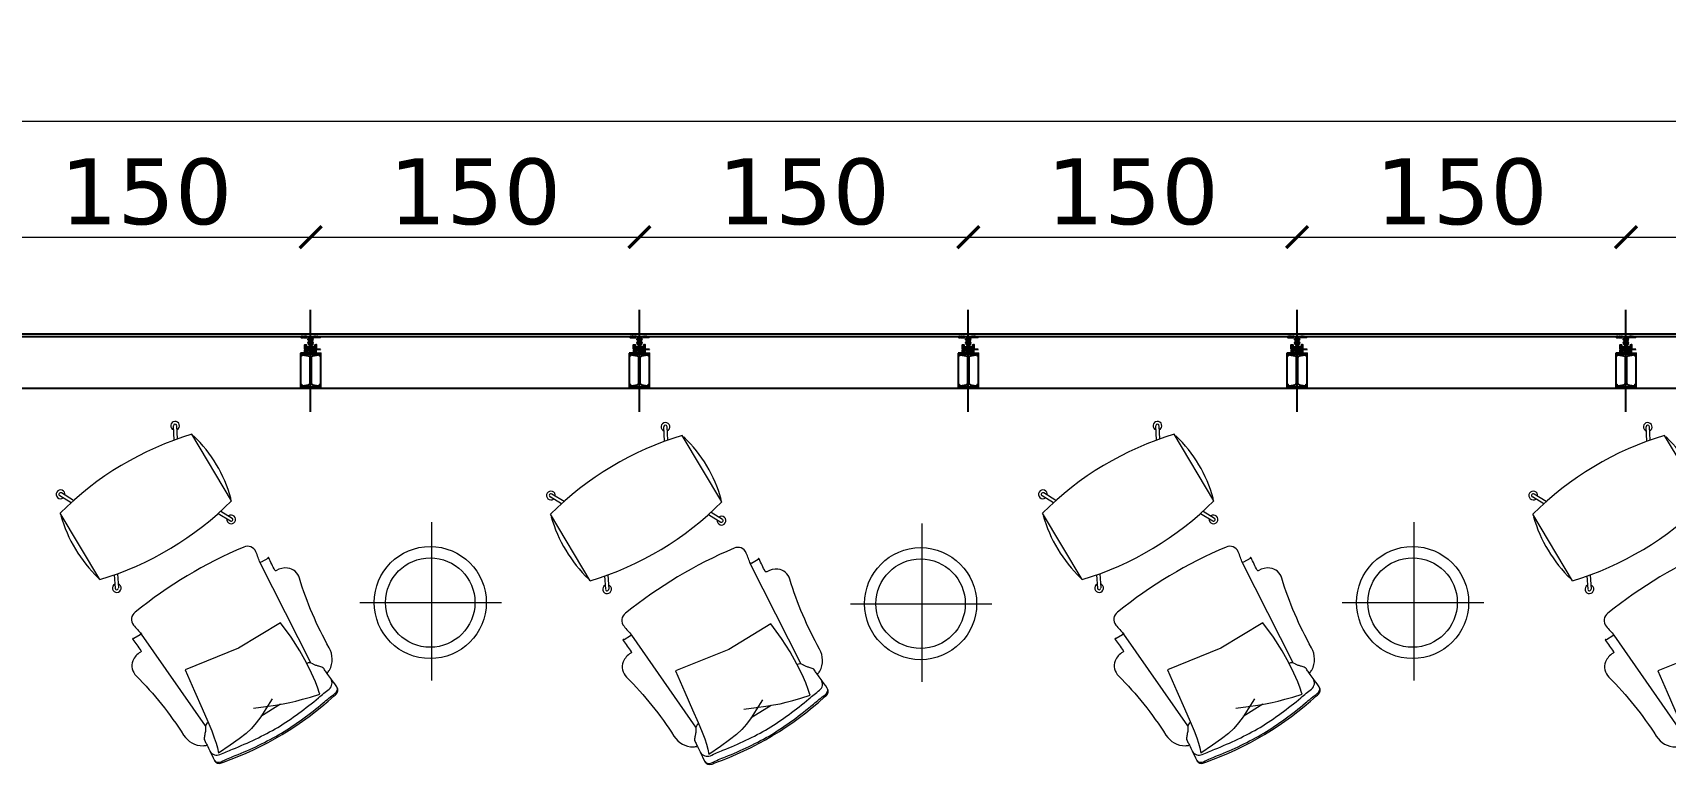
# Model space of a CAD drawing. Header units: metres. Extents: x -6536.4 to -6472.4, y -4878.1 to -4801.3.
# Drawn here: x -6501.91 to -6494.47, y -4822.58 to -4819.24 of the extents above; entities that cross this region are included whole.
import ezdxf

# ---------------------------------------------------------------- set-up
doc = ezdxf.new("R2010")
doc.units = ezdxf.units.M
doc.linetypes.add('CACHE2', pattern=[4.7625, 3.175, -1.5875])
doc.layers.get('DefPoints').update_dxf_attribs({"lineweight": 5, "true_color": 0x7a7a7a})
for name, color, linetype, lineweight in [('A-MURS RIDEAUUX', 150, 'Continuous', 25), ('COTATION', 7, 'Continuous', 13), ('COTE', 1, 'Continuous', 18), ('MEUBLE', 103, 'Continuous', 9)]:
    doc.layers.add(name, color=color, linetype=linetype, lineweight=lineweight)
doc.styles.add('AUDIT_D_110913140258-15', font='verdana.ttf')
doc.dimstyles.new('ABDOU  1-100', dxfattribs={"dimtxt": 0.3, "dimasz": 0.1, "dimexe": 1.8, "dimexo": 0, "dimgap": 0.05, "dimtad": 1, "dimdec": 0, "dimlfac": 100, "dimrnd": 0.01, "dimzin": 9, "dimdsep": 46, "dimtxsty": 'AUDIT_D_110913140258-15', "dimblk": 'ARCHTICK', "dimcen": 1.5, "dimse1": 1, "dimse2": 1, "dimclrd": 256, "dimclre": 256, "dimclrt": 256, "dimadec": 0, "dimazin": 0, "dimtfac": 10, "dimtdec": 0, "dimtix": 1, "dimtmove": 2, "dimatfit": 3, "dimldrblk": 'ARCHTICK', "dimfxl": 0.2, "dimtolj": 1, "dimlwd": -1, "dimarcsym": 0})
pattern_1 = [(45, (-9.6793684, 18.2487164), (-0.00088388348, 0.00088388348), []), (135, (-9.6793684, 18.2487164), (-0.00265165043, 0.00088388348), [0.003125, -0.001875])]

# ---------------------------------------------------------------- blocks, each defined once
blk = doc.blocks.new('A$C6B611F1D')
at = {"layer": 'COTE', "color": 0, "linetype": 'ByBlock', "lineweight": -2}
for p, q in [((-2.2, 0.6), (-2.2, -1.2)), ((1.5, 0.8), (-2, 0.8)), ((1.6, -1.2), (1.6, 0.6)), ((-2, -1.4), (1.5, -1.4))]:
    blk.add_line(p, q, dxfattribs=at)
for centre, start, end in [((-2, 0.6), 90, 180), ((1.5, 0.6), 0, 90), ((-2, -1.2), 180, 270), ((1.5, -1.2), 270, 0)]:
    blk.add_arc(centre, 0.15, start, end, dxfattribs=at)
blk = doc.blocks.new('*U130')
at = {"color": 0, "linetype": 'ByBlock'}
blk.add_lwpolyline([(0.0445, 0), (-0.0445, 0), (-0.0445, -0.0025, 0.366443), (-0.0424, -0.0049), (-0.009, -0.0105, -0.366443), (-0.0024, -0.0183), (-0.0024, -0.1341, -0.366443), (-0.009, -0.1419), (-0.0424, -0.1475, 0.366443), (-0.0445, -0.1499), (-0.0445, -0.1524), (0.0445, -0.1524), (0.0445, -0.1499, 0.366443), (0.0424, -0.1475), (0.009, -0.1419, -0.366443), (0.0024, -0.1341), (0.0024, -0.0183, -0.366443), (0.009, -0.0105), (0.0424, -0.0049, 0.366443), (0.0445, -0.0025)], format="xyb", close=True, dxfattribs=at)
blk = doc.blocks.new('profil111')
at = {"linetype": 'ByBlock', "lineweight": -2}
h = blk.add_hatch(dxfattribs=at)
h.set_pattern_fill('ANSI38', color=0, scale=0.01, style=0)
h.set_pattern_definition(pattern_1)
h.paths.add_polyline_path([(-0.0303, -0.2358), (-0.0324, -0.2296), (-0.0203, -0.2296), (-0.0175, -0.2358)])
h.paths.add_polyline_path([(-0.0154, -0.2358), (-0.0175, -0.2358), (-0.0203, -0.2296), (-0.0154, -0.2296)])
h.paths.add_polyline_path([(-0.0303, -0.2358), (-0.0326, -0.2358), (-0.0326, -0.2296), (-0.0324, -0.2296)])
h = blk.add_hatch(dxfattribs=at)
h.set_pattern_fill('ANSI38', color=0, scale=0.01, style=0)
h.set_pattern_definition(pattern_1)
h.paths.add_polyline_path([(0.0303, -0.2358), (0.0324, -0.2296), (0.0203, -0.2296), (0.0175, -0.2358)])
h.paths.add_polyline_path([(0.0154, -0.2358), (0.0175, -0.2358), (0.0203, -0.2296), (0.0154, -0.2296)])
h.paths.add_polyline_path([(0.0303, -0.2358), (0.0326, -0.2358), (0.0326, -0.2296), (0.0324, -0.2296)])
at = {"color": 0, "linetype": 'CACHE2', "lineweight": -2}
blk.add_line((0, 0.1089), (0, -0.3559), dxfattribs=at)
at = {"color": 0, "linetype": 'ByBlock', "lineweight": -2}
for p, q in [((-0.0457, 0), (0.0457, 0)), ((-0.0467, -0.1577), (-0.0467, -0.001)), ((-0.0447, -0.004), (-0.0447, -0.1427)), ((-0.0447, -0.004), (-0.0447, -0.0105)), ((-0.0447, -0.0105), (-0.0375, -0.0105)), ((-0.0427, -0.018), (-0.0447, -0.018)), ((0.0437, -0.003), (-0.0436, -0.003)), ((-0.0427, -0.012), (-0.0427, -0.018)), ((-0.0375, -0.012), (-0.0427, -0.012)), ((-0.0375, -0.0105), (-0.0375, -0.012)), ((0.0374, -0.0105), (0.0446, -0.0105)), ((0.0374, -0.012), (0.0374, -0.0105)), ((0.0426, -0.012), (0.0374, -0.012)), ((0.0426, -0.018), (0.0426, -0.012)), ((0.0446, -0.018), (0.0426, -0.018)), ((0.0446, -0.1427), (0.0446, -0.004)), ((0.0446, -0.0105), (0.0446, -0.004)), ((0.0466, -0.001), (0.0466, -0.1575)), ((-0.0447, -0.1427), (-0.0427, -0.1427)), ((-0.0427, -0.1427), (-0.0427, -0.1487)), ((-0.0427, -0.1487), (-0.0375, -0.1487)), ((-0.0375, -0.1487), (-0.0375, -0.1502)), ((0.0374, -0.1502), (0.0374, -0.1487)), ((0.0374, -0.1487), (0.0426, -0.1487)), ((0.0426, -0.1487), (0.0426, -0.1427)), ((0.0426, -0.1427), (0.0446, -0.1427)), ((-0.0052, -0.1577), (-0.0467, -0.1577)), ((-0.0375, -0.1502), (-0.0447, -0.1502)), ((-0.0447, -0.1502), (-0.0447, -0.1552)), ((-0.0445, -0.1554), (0.0444, -0.1554)), ((-0.0265, -0.1774), (-0.0265, -0.1961)), ((-0.0263, -0.1772), (-0.0242, -0.1772)), ((-0.0263, -0.1963), (-0.0242, -0.1963)), ((-0.026, -0.1579), (-0.026, -0.1725)), ((-0.0258, -0.1727), (-0.0227, -0.1727)), ((-0.0245, -0.1579), (-0.0245, -0.1665)), ((-0.0245, -0.171), (-0.0245, -0.1684)), ((-0.0142, -0.1667), (-0.0243, -0.1667)), ((-0.0243, -0.1682), (-0.0157, -0.1682)), ((-0.0243, -0.1712), (-0.0227, -0.1712)), ((-0.024, -0.1774), (-0.024, -0.1792)), ((-0.024, -0.1961), (-0.024, -0.1943)), ((-0.0219, -0.1794), (-0.0238, -0.1794)), ((-0.0219, -0.1941), (-0.0238, -0.1941)), ((-0.0225, -0.1714), (-0.0225, -0.1725)), ((-0.0217, -0.1774), (-0.0217, -0.1792)), ((-0.0217, -0.1943), (-0.0217, -0.1963)), ((-0.0215, -0.1772), (-0.0112, -0.1772)), ((-0.0215, -0.1965), (-0.0202, -0.1965)), ((-0.02, -0.1869), (-0.02, -0.186)), ((-0.02, -0.1963), (-0.02, -0.1869)), ((-0.0198, -0.1857), (-0.011, -0.1857)), ((-0.0198, -0.1867), (-0.0112, -0.1867)), ((-0.0175, -0.1725), (-0.0175, -0.1714)), ((-0.0173, -0.1712), (-0.0157, -0.1712)), ((-0.0142, -0.1727), (-0.0173, -0.1727)), ((-0.0155, -0.171), (-0.0155, -0.1684)), ((-0.014, -0.1669), (-0.014, -0.1725)), ((-0.011, -0.1774), (-0.011, -0.1865)), ((-0.0107, -0.2039), (-0.0107, -0.2062)), ((-0.0107, -0.2085), (-0.0107, -0.2062)), ((-0.0107, -0.2189), (-0.0107, -0.2213)), ((-0.0107, -0.2236), (-0.0107, -0.2213)), ((-0.0093, -0.203), (-0.0105, -0.2036)), ((-0.0093, -0.2093), (-0.0105, -0.2088)), ((-0.0093, -0.2181), (-0.0105, -0.2187)), ((-0.01, -0.2011), (-0.01, -0.1999)), ((-0.0083, -0.2014), (-0.0097, -0.2014)), ((0.0124, -0.1798), (-0.0095, -0.1798)), ((-0.009, -0.2034), (-0.009, -0.2032)), ((-0.009, -0.209), (-0.009, -0.2091)), ((-0.009, -0.2185), (-0.009, -0.2183)), ((-0.0083, -0.2037), (-0.0087, -0.2037)), ((-0.0083, -0.2087), (-0.0087, -0.2087)), ((-0.0083, -0.2188), (-0.0087, -0.2188)), ((-0.008, -0.2034), (-0.008, -0.2017)), ((-0.008, -0.209), (-0.008, -0.2108)), ((-0.008, -0.2185), (-0.008, -0.2168)), ((-0.0078, -0.211), (-0.0065, -0.211)), ((-0.0077, -0.2165), (-0.0065, -0.2165)), ((-0.0055, -0.2049), (-0.0055, -0.2006)), ((-0.0055, -0.2075), (-0.0055, -0.21)), ((-0.0055, -0.22), (-0.0055, -0.2175)), ((-0.0055, -0.22), (-0.0055, -0.2175)), ((-0.0055, -0.2225), (-0.0055, -0.2251)), ((-0.0052, -0.2052), (0.0021, -0.2058)), ((-0.0052, -0.2072), (0.0021, -0.2066)), ((-0.0052, -0.2203), (0.0021, -0.2209)), ((-0.0052, -0.2222), (0.0021, -0.2217)), ((-0.005, -0.1579), (-0.005, -0.1935)), ((-0.0048, -0.1937), (-0.0028, -0.1937)), ((-0.0026, -0.1579), (-0.0026, -0.1585)), ((-0.0026, -0.1585), (-0.0023, -0.1585)), ((-0.0026, -0.1593), (-0.0026, -0.1601)), ((-0.0023, -0.1593), (-0.0026, -0.1593)), ((-0.0026, -0.1601), (-0.0023, -0.1601)), ((-0.0026, -0.1609), (-0.0026, -0.1617)), ((-0.0023, -0.1609), (-0.0026, -0.1609)), ((-0.0026, -0.1617), (-0.0023, -0.1617)), ((-0.0026, -0.1625), (-0.0026, -0.1633)), ((-0.0023, -0.1625), (-0.0026, -0.1625)), ((-0.0026, -0.1633), (-0.0023, -0.1633)), ((-0.0026, -0.1641), (-0.0026, -0.1649)), ((-0.0023, -0.1641), (-0.0026, -0.1641)), ((-0.0026, -0.1649), (-0.0023, -0.1649)), ((-0.0026, -0.1657), (-0.0026, -0.1665)), ((-0.0023, -0.1657), (-0.0026, -0.1657)), ((-0.0026, -0.1665), (-0.0023, -0.1665)), ((-0.0026, -0.1673), (-0.0026, -0.1681)), ((-0.0023, -0.1673), (-0.0026, -0.1673)), ((-0.0026, -0.1681), (-0.0023, -0.1681)), ((-0.0023, -0.1689), (-0.0026, -0.1689)), ((-0.0026, -0.1689), (-0.0026, -0.1697)), ((-0.0026, -0.1697), (-0.0023, -0.1697)), ((-0.0023, -0.1705), (-0.0026, -0.1705)), ((-0.0026, -0.1705), (-0.0026, -0.1713)), ((-0.0026, -0.1713), (-0.0023, -0.1713)), ((-0.0023, -0.1721), (-0.0026, -0.1721)), ((-0.0026, -0.1721), (-0.0026, -0.1729)), ((-0.0026, -0.1729), (-0.0023, -0.1729)), ((-0.0023, -0.1737), (-0.0026, -0.1737)), ((-0.0026, -0.1737), (-0.0026, -0.174)), ((-0.0026, -0.1761), (-0.0026, -0.1755)), ((-0.0026, -0.1761), (-0.0023, -0.1761)), ((-0.0026, -0.1777), (-0.0026, -0.1769)), ((-0.0026, -0.1769), (-0.0023, -0.1769)), ((-0.0023, -0.1777), (-0.0026, -0.1777)), ((-0.0026, -0.1793), (-0.0026, -0.1785)), ((-0.0026, -0.1785), (-0.0023, -0.1785)), ((-0.0026, -0.1793), (-0.0023, -0.1793)), ((-0.0026, -0.1809), (-0.0026, -0.1801)), ((-0.0026, -0.1801), (-0.0023, -0.1801)), ((-0.0023, -0.1809), (-0.0026, -0.1809)), ((-0.0026, -0.1825), (-0.0026, -0.1817)), ((-0.0026, -0.1817), (-0.0023, -0.1817)), ((-0.0026, -0.1825), (-0.0023, -0.1825)), ((-0.0026, -0.1841), (-0.0026, -0.1833)), ((-0.0026, -0.1833), (-0.0023, -0.1833)), ((-0.0023, -0.1841), (-0.0026, -0.1841)), ((-0.0026, -0.1857), (-0.0026, -0.1849)), ((-0.0026, -0.1849), (-0.0023, -0.1849)), ((-0.0026, -0.1857), (-0.0023, -0.1857)), ((-0.0026, -0.1873), (-0.0026, -0.1865)), ((-0.0026, -0.1865), (-0.0023, -0.1865)), ((-0.0023, -0.1873), (-0.0026, -0.1873)), ((-0.0026, -0.1889), (-0.0026, -0.1881)), ((-0.0026, -0.1881), (-0.0023, -0.1881)), ((-0.0026, -0.1889), (-0.0023, -0.1889)), ((-0.0026, -0.1905), (-0.0026, -0.1897)), ((-0.0026, -0.1897), (-0.0023, -0.1897)), ((-0.0023, -0.1905), (-0.0026, -0.1905)), ((-0.0026, -0.1921), (-0.0026, -0.1913)), ((-0.0026, -0.1913), (-0.0023, -0.1913)), ((-0.0026, -0.1921), (-0.0023, -0.1921)), ((-0.0026, -0.1935), (-0.0026, -0.1929)), ((-0.0026, -0.1929), (-0.0023, -0.1929)), ((0.0024, -0.1577), (-0.0024, -0.1577)), ((-0.0024, -0.1742), (0.0019, -0.1742)), ((-0.0024, -0.1753), (0.0024, -0.1753)), ((-0.0021, -0.1587), (-0.0021, -0.1591)), ((-0.0021, -0.1603), (-0.0021, -0.1607)), ((-0.0021, -0.1619), (-0.0021, -0.1623)), ((-0.0021, -0.1635), (-0.0021, -0.1639)), ((-0.0021, -0.1651), (-0.0021, -0.1655)), ((-0.0021, -0.1667), (-0.0021, -0.1671)), ((-0.0021, -0.1683), (-0.0021, -0.1687)), ((-0.0021, -0.1699), (-0.0021, -0.1703)), ((-0.0021, -0.1715), (-0.0021, -0.1719)), ((-0.0021, -0.1731), (-0.0021, -0.1735)), ((-0.0021, -0.1767), (-0.0021, -0.1763)), ((-0.0021, -0.1783), (-0.0021, -0.1779)), ((-0.0021, -0.1799), (-0.0021, -0.1795)), ((-0.0021, -0.1815), (-0.0021, -0.1811)), ((-0.0021, -0.1831), (-0.0021, -0.1827)), ((-0.0021, -0.1847), (-0.0021, -0.1843)), ((-0.0021, -0.1863), (-0.0021, -0.1859)), ((-0.0021, -0.1879), (-0.0021, -0.1875)), ((-0.0021, -0.1895), (-0.0021, -0.1891)), ((-0.0021, -0.1911), (-0.0021, -0.1907)), ((-0.0021, -0.1927), (-0.0021, -0.1923)), ((0.0052, -0.2052), (-0.0021, -0.2058)), ((0.0052, -0.2072), (-0.0021, -0.2066)), ((0.0052, -0.2203), (-0.0021, -0.2209)), ((0.0052, -0.2222), (-0.0021, -0.2217)), ((0.0021, -0.1595), (0.0021, -0.1591)), ((0.0021, -0.1611), (0.0021, -0.1607)), ((0.0021, -0.1627), (0.0021, -0.1623)), ((0.0021, -0.1643), (0.0021, -0.1639)), ((0.0021, -0.1659), (0.0021, -0.1655)), ((0.0021, -0.1675), (0.0021, -0.1671)), ((0.0021, -0.1691), (0.0021, -0.1687)), ((0.0021, -0.1707), (0.0021, -0.1703)), ((0.0021, -0.1723), (0.0021, -0.1719)), ((0.0021, -0.174), (0.0021, -0.1735)), ((0.0021, -0.1771), (0.0021, -0.1767)), ((0.0021, -0.1787), (0.0021, -0.1783)), ((0.0021, -0.1803), (0.0021, -0.1799)), ((0.0021, -0.1819), (0.0021, -0.1815)), ((0.0021, -0.1835), (0.0021, -0.1831)), ((0.0021, -0.1851), (0.0021, -0.1847)), ((0.0021, -0.1867), (0.0021, -0.1863)), ((0.0021, -0.1883), (0.0021, -0.1879)), ((0.0021, -0.1899), (0.0021, -0.1895)), ((0.0021, -0.1915), (0.0021, -0.1911)), ((0.0021, -0.1931), (0.0021, -0.1927)), ((0.0023, -0.1589), (0.0026, -0.1589)), ((0.0026, -0.1597), (0.0023, -0.1597)), ((0.0023, -0.1605), (0.0026, -0.1605)), ((0.0026, -0.1613), (0.0023, -0.1613)), ((0.0023, -0.1621), (0.0026, -0.1621)), ((0.0026, -0.1629), (0.0023, -0.1629)), ((0.0023, -0.1637), (0.0026, -0.1637)), ((0.0026, -0.1645), (0.0023, -0.1645)), ((0.0023, -0.1653), (0.0026, -0.1653)), ((0.0026, -0.1661), (0.0023, -0.1661)), ((0.0023, -0.1669), (0.0026, -0.1669)), ((0.0026, -0.1677), (0.0023, -0.1677)), ((0.0023, -0.1685), (0.0026, -0.1685)), ((0.0026, -0.1693), (0.0023, -0.1693)), ((0.0023, -0.1701), (0.0026, -0.1701)), ((0.0026, -0.1709), (0.0023, -0.1709)), ((0.0023, -0.1717), (0.0026, -0.1717)), ((0.0026, -0.1725), (0.0023, -0.1725)), ((0.0023, -0.1733), (0.0026, -0.1733)), ((0.0026, -0.1765), (0.0023, -0.1765)), ((0.0026, -0.1773), (0.0023, -0.1773)), ((0.0023, -0.1781), (0.0026, -0.1781)), ((0.0026, -0.1789), (0.0023, -0.1789)), ((0.0026, -0.1797), (0.0023, -0.1797)), ((0.0026, -0.1805), (0.0023, -0.1805)), ((0.0023, -0.1813), (0.0026, -0.1813)), ((0.0026, -0.1821), (0.0023, -0.1821)), ((0.0026, -0.1829), (0.0023, -0.1829)), ((0.0026, -0.1837), (0.0023, -0.1837)), ((0.0023, -0.1845), (0.0026, -0.1845)), ((0.0026, -0.1853), (0.0023, -0.1853)), ((0.0026, -0.1861), (0.0023, -0.1861)), ((0.0026, -0.1869), (0.0023, -0.1869)), ((0.0023, -0.1877), (0.0026, -0.1877)), ((0.0026, -0.1885), (0.0023, -0.1885)), ((0.0026, -0.1893), (0.0023, -0.1893)), ((0.0026, -0.1901), (0.0023, -0.1901)), ((0.0023, -0.1909), (0.0026, -0.1909)), ((0.0026, -0.1917), (0.0023, -0.1917)), ((0.0026, -0.1925), (0.0023, -0.1925)), ((0.0026, -0.1933), (0.0023, -0.1933)), ((0.0026, -0.1589), (0.0026, -0.1579)), ((0.0026, -0.1605), (0.0026, -0.1597)), ((0.0026, -0.1621), (0.0026, -0.1613)), ((0.0026, -0.1637), (0.0026, -0.1629)), ((0.0026, -0.1653), (0.0026, -0.1645)), ((0.0026, -0.1669), (0.0026, -0.1661)), ((0.0026, -0.1685), (0.0026, -0.1677)), ((0.0026, -0.1701), (0.0026, -0.1693)), ((0.0026, -0.1717), (0.0026, -0.1709)), ((0.0026, -0.1733), (0.0026, -0.1725)), ((0.0026, -0.1765), (0.0026, -0.1755)), ((0.0026, -0.1781), (0.0026, -0.1773)), ((0.0026, -0.1797), (0.0026, -0.1789)), ((0.0026, -0.1813), (0.0026, -0.1805)), ((0.0026, -0.1829), (0.0026, -0.1821)), ((0.0026, -0.1845), (0.0026, -0.1837)), ((0.0026, -0.1861), (0.0026, -0.1853)), ((0.0026, -0.1877), (0.0026, -0.1869)), ((0.0026, -0.1893), (0.0026, -0.1885)), ((0.0026, -0.1909), (0.0026, -0.1901)), ((0.0026, -0.1925), (0.0026, -0.1917)), ((0.0026, -0.1935), (0.0026, -0.1933)), ((0.0028, -0.1937), (0.0048, -0.1937)), ((0.005, -0.1935), (0.005, -0.1579)), ((0.005, -0.1579), (0.005, -0.1935)), ((0.0052, -0.1577), (0.0109, -0.1577)), ((0.0052, -0.1577), (0.0464, -0.1577)), ((0.0055, -0.2049), (0.0055, -0.2006)), ((0.0055, -0.2049), (0.0055, -0.2006)), ((0.0055, -0.2075), (0.0055, -0.21)), ((0.0055, -0.2075), (0.0055, -0.21)), ((0.0055, -0.22), (0.0055, -0.2175)), ((0.0055, -0.22), (0.0055, -0.2175)), ((0.0055, -0.22), (0.0055, -0.2175)), ((0.0055, -0.22), (0.0055, -0.2175)), ((0.0055, -0.2225), (0.0055, -0.2251)), ((0.0055, -0.2225), (0.0055, -0.2251)), ((0.0078, -0.211), (0.0065, -0.211)), ((0.0078, -0.211), (0.0065, -0.211)), ((0.0077, -0.2165), (0.0065, -0.2165)), ((0.0077, -0.2165), (0.0065, -0.2165)), ((0.008, -0.2034), (0.008, -0.2017)), ((0.008, -0.2034), (0.008, -0.2017)), ((0.008, -0.209), (0.008, -0.2108)), ((0.008, -0.209), (0.008, -0.2108)), ((0.008, -0.2185), (0.008, -0.2168)), ((0.008, -0.2185), (0.008, -0.2168)), ((0.0083, -0.2014), (0.0097, -0.2014)), ((0.0083, -0.2014), (0.0097, -0.2014)), ((0.0083, -0.2037), (0.0087, -0.2037)), ((0.0083, -0.2037), (0.0087, -0.2037)), ((0.0083, -0.2087), (0.0087, -0.2087)), ((0.0083, -0.2087), (0.0087, -0.2087)), ((0.0083, -0.2188), (0.0087, -0.2188)), ((0.0083, -0.2188), (0.0087, -0.2188)), ((0.009, -0.2034), (0.009, -0.2032)), ((0.009, -0.2034), (0.009, -0.2032)), ((0.009, -0.209), (0.009, -0.2091)), ((0.009, -0.209), (0.009, -0.2091)), ((0.009, -0.2185), (0.009, -0.2183)), ((0.009, -0.2185), (0.009, -0.2183)), ((0.0093, -0.203), (0.0105, -0.2036)), ((0.0093, -0.203), (0.0105, -0.2036)), ((0.0093, -0.2093), (0.0105, -0.2088)), ((0.0093, -0.2093), (0.0105, -0.2088)), ((0.0093, -0.2181), (0.0105, -0.2187)), ((0.0093, -0.2181), (0.0105, -0.2187)), ((0.01, -0.2011), (0.01, -0.1999)), ((0.01, -0.2011), (0.01, -0.1999)), ((0.0107, -0.2039), (0.0107, -0.2062)), ((0.0107, -0.2039), (0.0107, -0.2062)), ((0.0107, -0.2085), (0.0107, -0.2062)), ((0.0107, -0.2085), (0.0107, -0.2062)), ((0.0107, -0.2189), (0.0107, -0.2213)), ((0.0107, -0.2189), (0.0107, -0.2213)), ((0.0107, -0.2236), (0.0107, -0.2213)), ((0.0107, -0.2236), (0.0107, -0.2213)), ((0.011, -0.1774), (0.011, -0.1865)), ((0.0198, -0.1857), (0.011, -0.1857)), ((0.0149, -0.1664), (0.0111, -0.1578)), ((0.0215, -0.1772), (0.0112, -0.1772)), ((0.0198, -0.1867), (0.0112, -0.1867)), ((0.0138, -0.1669), (0.0138, -0.1727)), ((0.014, -0.1667), (0.0147, -0.1667)), ((0.014, -0.1669), (0.014, -0.1725)), ((0.0243, -0.1667), (0.0142, -0.1667)), ((0.0142, -0.1727), (0.0173, -0.1727)), ((0.0155, -0.171), (0.0155, -0.1684)), ((0.0243, -0.1682), (0.0157, -0.1682)), ((0.0173, -0.1712), (0.0157, -0.1712)), ((0.0175, -0.1725), (0.0175, -0.1714)), ((0.02, -0.1767), (0.02, -0.1755)), ((0.02, -0.1869), (0.02, -0.186)), ((0.02, -0.1963), (0.02, -0.1869)), ((0.0451, -0.1753), (0.0202, -0.1753)), ((0.0215, -0.1965), (0.0202, -0.1965)), ((0.0217, -0.1774), (0.0217, -0.1792)), ((0.0217, -0.1943), (0.0217, -0.1963)), ((0.0219, -0.1794), (0.0238, -0.1794)), ((0.0219, -0.1941), (0.0238, -0.1941)), ((0.0225, -0.1714), (0.0225, -0.1725)), ((0.0243, -0.1712), (0.0227, -0.1712)), ((0.0227, -0.1727), (0.0258, -0.1727)), ((0.024, -0.1774), (0.024, -0.1792)), ((0.024, -0.1961), (0.024, -0.1943)), ((0.0263, -0.1772), (0.0242, -0.1772)), ((0.0263, -0.1963), (0.0242, -0.1963)), ((0.0245, -0.1577), (0.0245, -0.1665)), ((0.0245, -0.171), (0.0245, -0.1684)), ((0.026, -0.1577), (0.026, -0.1725)), ((0.0265, -0.1774), (0.0265, -0.1961)), ((0.0446, -0.1502), (0.0374, -0.1502)), ((0.0446, -0.1552), (0.0446, -0.1502)), ((-0.0326, -0.2296), (-0.0326, -0.2359)), ((-0.0326, -0.2296), (-0.0154, -0.2296)), ((-0.0154, -0.2359), (-0.0154, -0.2296)), ((-0.0109, -0.2359), (-0.0109, -0.2294)), ((-0.0093, -0.2244), (-0.0105, -0.2239)), ((-0.009, -0.2241), (-0.009, -0.2242)), ((-0.0083, -0.2238), (-0.0087, -0.2238)), ((-0.008, -0.2241), (-0.008, -0.2259)), ((-0.0078, -0.2261), (-0.0065, -0.2261)), ((0.0077, -0.2261), (0.0065, -0.2261)), ((0.0078, -0.2261), (0.0065, -0.2261)), ((0.008, -0.2241), (0.008, -0.2258)), ((0.008, -0.2241), (0.008, -0.2259)), ((0.0083, -0.2238), (0.0087, -0.2238)), ((0.0083, -0.2238), (0.0087, -0.2238)), ((0.009, -0.2241), (0.009, -0.2242)), ((0.009, -0.2241), (0.009, -0.2242)), ((0.0093, -0.2244), (0.0105, -0.2239)), ((0.0093, -0.2244), (0.0105, -0.2239)), ((0.0109, -0.2359), (0.0109, -0.2294)), ((0.0326, -0.2296), (0.0154, -0.2296)), ((0.0154, -0.2359), (0.0154, -0.2296)), ((0.0326, -0.2296), (0.0326, -0.2359))]:
    blk.add_line(p, q, dxfattribs=at)
at = {"color": 0, "linetype": 'ByBlock', "lineweight": -2, "ltscale": 10}
blk.add_lwpolyline([(0.005, -0.1554), (-0.005, -0.1554), (-0.005, -0.1827), (0.005, -0.1827)], close=True, dxfattribs=at)
at = {"color": 0, "linetype": 'ByBlock', "lineweight": -2}
for centre, radius, start, end in [((-0.0457, -0.001), 0.001, 90, 180), ((0.0457, -0.001), 0.001, 0, 90), ((-0.0436, -0.004), 0.001, 90, 180), ((0.0437, -0.004), 0.001, 0, 90), ((-0.0263, -0.1774), 0.0002, 90, 180), ((-0.0263, -0.1961), 0.0002, 180, 270), ((-0.0258, -0.1725), 0.0002, 180, 270), ((-0.0243, -0.1579), 0.0002, 90, 180), ((-0.0243, -0.1665), 0.0002, 180, 270), ((-0.0243, -0.1684), 0.0002, 90, 180), ((-0.0243, -0.171), 0.0002, 180, 270), ((-0.0242, -0.1774), 0.0002, 0, 90), ((-0.0242, -0.1961), 0.0002, 270, 0), ((-0.0238, -0.1792), 0.0002, 180, 270), ((-0.0238, -0.1943), 0.0002, 90, 180), ((-0.0227, -0.1714), 0.0002, 0, 90), ((-0.0227, -0.1725), 0.0002, 270, 0), ((-0.0219, -0.1792), 0.0002, 270, 0), ((-0.0219, -0.1943), 0.0002, 0, 90), ((-0.0215, -0.1774), 0.0002, 90, 180), ((-0.0215, -0.1963), 0.0002, 180, 270), ((-0.0202, -0.1963), 0.0002, 270, 0), ((-0.0198, -0.186), 0.0002, 90, 180), ((-0.0198, -0.1869), 0.0002, 90, 180), ((-0.0173, -0.1714), 0.0002, 90, 180), ((-0.0173, -0.1725), 0.0002, 180, 270), ((-0.0157, -0.1684), 0.0002, 0, 90), ((-0.0157, -0.171), 0.0002, 270, 0), ((-0.0142, -0.1669), 0.0002, 0, 90), ((-0.0142, -0.1725), 0.0002, 270, 0), ((-0.0112, -0.1774), 0.0002, 0, 90), ((-0.0112, -0.1865), 0.0002, 270, 0), ((-0.0104, -0.2039), 0.0003, 118.05384, 180), ((-0.0104, -0.2085), 0.0003, 180, 241.94616), ((-0.0104, -0.2189), 0.0003, 118.05384, 180), ((-0.009, -0.1999), 0.001, 131.04024, 180), ((-0.0097, -0.2011), 0.0003, 180, 270), ((-0.0021, -0.2077), 0.0114, 87.07525, 131.21661), ((-0.0092, -0.2032), 0.0002, 0, 118.05384), ((-0.0092, -0.2091), 0.0002, 241.94616, 0), ((-0.0092, -0.2183), 0.0002, 0, 118.05384), ((-0.0087, -0.2034), 0.0003, 180, 270), ((-0.0087, -0.209), 0.0003, 90, 180), ((-0.0087, -0.2185), 0.0003, 180, 270), ((-0.0083, -0.2017), 0.0003, 0, 90), ((-0.0083, -0.2034), 0.0003, 270, 0), ((-0.0083, -0.209), 0.0003, 0, 90), ((-0.0083, -0.2185), 0.0003, 270, 0), ((-0.0078, -0.2108), 0.0002, 180, 270), ((-0.0077, -0.2168), 0.0003, 90, 180), ((-0.0059, -0.1996), 0.0008, 140.38723, 276.84302), ((-0.0021, -0.2025), 0.0056, 82.98149, 142.3345), ((-0.0065, -0.21), 0.001, 270, 0), ((-0.0065, -0.2175), 0.001, 0, 90), ((-0.0058, -0.2006), 0.0003, 0, 96.84302), ((-0.0052, -0.2049), 0.0003, 180, 265.4588), ((-0.0052, -0.2075), 0.0003, 94.5412, 180), ((-0.0052, -0.22), 0.0003, 180, 265.4588), ((-0.0052, -0.2225), 0.0003, 94.5412, 180), ((-0.0052, -0.1579), 0.0002, 0, 90), ((-0.0048, -0.1935), 0.0002, 180, 270), ((-0.0028, -0.1935), 0.0002, 270, 0), ((-0.0024, -0.1579), 0.0002, 90, 180), ((-0.0024, -0.174), 0.0002, 180, 270), ((-0.0024, -0.1755), 0.0002, 90, 180), ((-0.0021, -0.2062), 0.0004, 97.47774, 262.52226), ((-0.0021, -0.2213), 0.0004, 97.47774, 262.52226), ((-0.0023, -0.1587), 0.0002, 0, 90), ((-0.0023, -0.1591), 0.0002, 270, 0), ((-0.0023, -0.1603), 0.0002, 0, 90), ((-0.0023, -0.1607), 0.0002, 270, 0), ((-0.0023, -0.1619), 0.0002, 0, 90), ((-0.0023, -0.1623), 0.0002, 270, 0), ((-0.0023, -0.1635), 0.0002, 0, 90), ((-0.0023, -0.1639), 0.0002, 270, 0), ((-0.0023, -0.1651), 0.0002, 0, 90), ((-0.0023, -0.1655), 0.0002, 270, 0), ((-0.0023, -0.1667), 0.0002, 0, 90), ((-0.0023, -0.1671), 0.0002, 270, 0), ((-0.0023, -0.1683), 0.0002, 0, 90), ((-0.0023, -0.1687), 0.0002, 270, 0), ((-0.0023, -0.1699), 0.0002, 0, 90), ((-0.0023, -0.1703), 0.0002, 270, 0), ((-0.0023, -0.1715), 0.0002, 0, 90), ((-0.0023, -0.1719), 0.0002, 270, 0), ((-0.0023, -0.1731), 0.0002, 0, 90), ((-0.0023, -0.1735), 0.0002, 270, 0), ((-0.0023, -0.1763), 0.0002, 0, 90), ((-0.0023, -0.1767), 0.0002, 270, 0), ((-0.0023, -0.1779), 0.0002, 0, 90), ((-0.0023, -0.1783), 0.0002, 270, 0), ((-0.0023, -0.1795), 0.0002, 0, 90), ((-0.0023, -0.1799), 0.0002, 270, 0), ((-0.0023, -0.1811), 0.0002, 0, 90), ((-0.0023, -0.1815), 0.0002, 270, 0), ((-0.0023, -0.1827), 0.0002, 0, 90), ((-0.0023, -0.1831), 0.0002, 270, 0), ((-0.0023, -0.1843), 0.0002, 0, 90), ((-0.0023, -0.1847), 0.0002, 270, 0), ((-0.0023, -0.1859), 0.0002, 0, 90), ((-0.0023, -0.1863), 0.0002, 270, 0), ((-0.0023, -0.1875), 0.0002, 0, 90), ((-0.0023, -0.1879), 0.0002, 270, 0), ((-0.0023, -0.1891), 0.0002, 0, 90), ((-0.0023, -0.1895), 0.0002, 270, 0), ((-0.0023, -0.1907), 0.0002, 0, 90), ((-0.0023, -0.1911), 0.0002, 270, 0), ((-0.0023, -0.1923), 0.0002, 0, 90), ((-0.0023, -0.1927), 0.0002, 270, 0), ((-0.0015, -0.1966), 0.0003, 291.12348, 94.77453), ((0.0015, -0.1966), 0.0003, 85.22547, 248.87652), ((0.0021, -0.2025), 0.0056, 37.6655, 97.01851), ((0.0021, -0.2077), 0.0114, 48.78339, 92.92475), ((0.0019, -0.174), 0.0002, 270, 0), ((0.0023, -0.1591), 0.0002, 90, 180), ((0.0023, -0.1595), 0.0002, 180, 270), ((0.0023, -0.1607), 0.0002, 90, 180), ((0.0023, -0.1611), 0.0002, 180, 270), ((0.0023, -0.1623), 0.0002, 90, 180), ((0.0023, -0.1627), 0.0002, 180, 270), ((0.0023, -0.1639), 0.0002, 90, 180), ((0.0023, -0.1643), 0.0002, 180, 270), ((0.0023, -0.1655), 0.0002, 90, 180), ((0.0023, -0.1659), 0.0002, 180, 270), ((0.0023, -0.1671), 0.0002, 90, 180), ((0.0023, -0.1675), 0.0002, 180, 270), ((0.0023, -0.1687), 0.0002, 90, 180), ((0.0023, -0.1691), 0.0002, 180, 270), ((0.0023, -0.1703), 0.0002, 90, 180), ((0.0023, -0.1707), 0.0002, 180, 270), ((0.0023, -0.1719), 0.0002, 90, 180), ((0.0023, -0.1723), 0.0002, 180, 270), ((0.0023, -0.1735), 0.0002, 90, 180), ((0.0023, -0.1767), 0.0002, 90, 180), ((0.0023, -0.1771), 0.0002, 180, 270), ((0.0023, -0.1783), 0.0002, 90, 180), ((0.0023, -0.1787), 0.0002, 180, 270), ((0.0023, -0.1799), 0.0002, 90, 180), ((0.0023, -0.1803), 0.0002, 180, 270), ((0.0023, -0.1815), 0.0002, 90, 180), ((0.0023, -0.1819), 0.0002, 180, 270), ((0.0023, -0.1831), 0.0002, 90, 180), ((0.0023, -0.1835), 0.0002, 180, 270), ((0.0023, -0.1847), 0.0002, 90, 180), ((0.0023, -0.1851), 0.0002, 180, 270), ((0.0023, -0.1863), 0.0002, 90, 180), ((0.0023, -0.1867), 0.0002, 180, 270), ((0.0023, -0.1879), 0.0002, 90, 180), ((0.0023, -0.1883), 0.0002, 180, 270), ((0.0023, -0.1895), 0.0002, 90, 180), ((0.0023, -0.1899), 0.0002, 180, 270), ((0.0023, -0.1911), 0.0002, 90, 180), ((0.0023, -0.1915), 0.0002, 180, 270), ((0.0023, -0.1927), 0.0002, 90, 180), ((0.0023, -0.1931), 0.0002, 180, 270), ((0.0021, -0.2062), 0.0004, 277.47774, 82.52226), ((0.0021, -0.2213), 0.0004, 277.47774, 82.52226), ((0.0024, -0.1579), 0.0002, 0, 90), ((0.0024, -0.1755), 0.0002, 0, 90), ((0.0028, -0.1935), 0.0002, 180, 270), ((0.0048, -0.1935), 0.0002, 270, 0), ((0.0052, -0.1579), 0.0002, 90, 180), ((0.0052, -0.1579), 0.0002, 90, 180), ((0.0052, -0.2049), 0.0003, 274.5412, 0), ((0.0052, -0.2049), 0.0003, 274.5412, 0), ((0.0052, -0.2075), 0.0003, 0, 85.4588), ((0.0052, -0.2075), 0.0003, 0, 85.4588), ((0.0052, -0.22), 0.0003, 274.5412, 0), ((0.0052, -0.22), 0.0003, 274.5412, 0), ((0.0052, -0.2225), 0.0003, 0, 85.4588), ((0.0052, -0.2225), 0.0003, 0, 85.4588), ((0.0058, -0.2006), 0.0003, 83.15698, 180), ((0.0058, -0.2006), 0.0003, 83.15698, 180), ((0.0065, -0.21), 0.001, 180, 270), ((0.0065, -0.21), 0.001, 180, 270), ((0.0065, -0.2175), 0.001, 90, 180), ((0.0065, -0.2175), 0.001, 90, 180), ((0.0059, -0.1996), 0.0008, 263.15698, 39.61277), ((0.0059, -0.1996), 0.0008, 263.15698, 39.61277), ((0.0077, -0.2168), 0.0003, 0, 90), ((0.0077, -0.2168), 0.0003, 0, 90), ((0.0078, -0.2108), 0.0002, 270, 0), ((0.0078, -0.2108), 0.0002, 270, 0), ((0.0083, -0.2017), 0.0003, 90, 180), ((0.0083, -0.2017), 0.0003, 90, 180), ((0.0083, -0.2034), 0.0003, 180, 270), ((0.0083, -0.2034), 0.0003, 180, 270), ((0.0083, -0.209), 0.0003, 90, 180), ((0.0083, -0.209), 0.0003, 90, 180), ((0.0083, -0.2185), 0.0003, 180, 270), ((0.0083, -0.2185), 0.0003, 180, 270), ((0.0087, -0.2034), 0.0003, 270, 0), ((0.0087, -0.2034), 0.0003, 270, 0), ((0.0087, -0.209), 0.0003, 0, 90), ((0.0087, -0.209), 0.0003, 0, 90), ((0.0087, -0.2185), 0.0003, 270, 0), ((0.0087, -0.2185), 0.0003, 270, 0), ((0.0092, -0.2032), 0.0002, 61.94616, 180), ((0.0092, -0.2032), 0.0002, 61.94616, 180), ((0.0092, -0.2091), 0.0002, 180, 298.05384), ((0.0092, -0.2091), 0.0002, 180, 298.05384), ((0.0092, -0.2183), 0.0002, 61.94616, 180), ((0.0092, -0.2183), 0.0002, 61.94616, 180), ((0.009, -0.1999), 0.001, 0, 48.95976), ((0.009, -0.1999), 0.001, 0, 48.95976), ((0.0097, -0.2011), 0.0003, 270, 0), ((0.0097, -0.2011), 0.0003, 270, 0), ((0.0104, -0.2039), 0.0003, 0, 61.94616), ((0.0104, -0.2039), 0.0003, 0, 61.94616), ((0.0104, -0.2085), 0.0003, 298.05384, 0), ((0.0104, -0.2085), 0.0003, 298.05384, 0), ((0.0104, -0.2189), 0.0003, 0, 61.94616), ((0.0104, -0.2189), 0.0003, 0, 61.94616), ((0.0109, -0.1579), 0.0002, 23.96249, 90), ((0.0112, -0.1774), 0.0002, 90, 180), ((0.0112, -0.1865), 0.0002, 180, 270), ((0.014, -0.1669), 0.0002, 90, 180), ((0.0142, -0.1669), 0.0002, 90, 180), ((0.0142, -0.1725), 0.0002, 180, 270), ((0.0147, -0.1665), 0.0002, 270, 23.96249), ((0.0157, -0.1684), 0.0002, 90, 180), ((0.0157, -0.171), 0.0002, 180, 270), ((0.0173, -0.1714), 0.0002, 0, 90), ((0.0173, -0.1725), 0.0002, 270, 0), ((0.0198, -0.186), 0.0002, 0, 90), ((0.0198, -0.1869), 0.0002, 0, 90), ((0.0202, -0.1755), 0.0002, 90, 180), ((0.0202, -0.1963), 0.0002, 180, 270), ((0.0215, -0.1774), 0.0002, 0, 90), ((0.0215, -0.1963), 0.0002, 270, 0), ((0.0219, -0.1792), 0.0002, 180, 270), ((0.0219, -0.1943), 0.0002, 90, 180), ((0.0227, -0.1714), 0.0002, 90, 180), ((0.0227, -0.1725), 0.0002, 180, 270), ((0.0238, -0.1792), 0.0002, 270, 0), ((0.0238, -0.1943), 0.0002, 0, 90), ((0.0242, -0.1774), 0.0002, 90, 180), ((0.0242, -0.1961), 0.0002, 180, 270), ((0.0243, -0.1665), 0.0002, 270, 0), ((0.0243, -0.1684), 0.0002, 0, 90), ((0.0243, -0.171), 0.0002, 270, 0), ((0.0258, -0.1725), 0.0002, 270, 0), ((0.0263, -0.1774), 0.0002, 0, 90), ((0.0263, -0.1961), 0.0002, 270, 0), ((0.0444, -0.1552), 0.0002, 270, 0), ((0.0451, -0.1755), 0.0002, 0, 90), ((0.0464, -0.1575), 0.0002, 270, 0), ((-0.0104, -0.2236), 0.0003, 180, 241.94616), ((-0.0092, -0.2242), 0.0002, 241.94616, 0), ((-0.0087, -0.2241), 0.0003, 90, 180), ((-0.0083, -0.2241), 0.0003, 0, 90), ((-0.0078, -0.2259), 0.0002, 180, 270), ((-0.0065, -0.2251), 0.001, 270, 0), ((0.0065, -0.2251), 0.001, 180, 270), ((0.0065, -0.2251), 0.001, 180, 270), ((0.0077, -0.2258), 0.0003, 270, 0), ((0.0078, -0.2259), 0.0002, 270, 0), ((0.0083, -0.2241), 0.0003, 90, 180), ((0.0083, -0.2241), 0.0003, 90, 180), ((0.0087, -0.2241), 0.0003, 0, 90), ((0.0087, -0.2241), 0.0003, 0, 90), ((0.0092, -0.2242), 0.0002, 180, 298.05384), ((0.0092, -0.2242), 0.0002, 180, 298.05384), ((0.0104, -0.2236), 0.0003, 298.05384, 0), ((0.0104, -0.2236), 0.0003, 298.05384, 0)]:
    blk.add_arc(centre, radius, start, end, dxfattribs=at)
blk.add_blockref('*U130', (0, -0.003), dxfattribs=at)
at = {"color": 0, "linetype": 'ByBlock', "lineweight": -2, "yscale": 0.002, "zscale": 0.002}
for p, xscale in [((-0.0396, -0.2309), -0.002), ((0.0396, -0.2309), 0.002)]:
    blk.add_blockref('A$C6B611F1D', p, dxfattribs=dict(at, xscale=xscale))
blk = doc.blocks.new('_ArchTick')
at = {"color": 0, "linetype": 'ByBlock', "const_width": 0.15}
blk.add_lwpolyline([(-0.5, -0.5), (0.5, 0.5)], dxfattribs=at)
blk = doc.blocks.new('*D951')
at = {"layer": 'COTATION', "transparency": 16777216}
blk.add_line((-6502.1468, -4820.1718), (-6500.6468, -4820.1718), dxfattribs=at)
at = {"layer": 'DefPoints', "color": 0, "transparency": 16777216}
for p in [(-6500.6468, -4820.1718), (-6502.1468, -4820.5031, 17230.2114), (-6500.6468, -4820.5031, 17230.2114)]:
    blk.add_point(p, dxfattribs=at)
at = {"layer": 'COTATION', "transparency": 16777216, "xscale": 0.1, "yscale": 0.1, "zscale": 0.1, "rotation": 180}
blk.add_blockref('_ArchTick', (-6502.1468, -4820.1718), dxfattribs=at)
at = {"layer": 'COTATION', "transparency": 16777216, "xscale": 0.1, "yscale": 0.1, "zscale": 0.1}
blk.add_blockref('_ArchTick', (-6500.6468, -4820.1718), dxfattribs=at)
at = {"layer": 'COTATION', "transparency": 16777216, "insert": (-6501.3968, -4819.9657), "char_height": 0.3, "attachment_point": 5, "style": 'AUDIT_D_110913140258-15'}
blk.add_mtext('\\A1;150', dxfattribs=at)
blk = doc.blocks.new('*D952')
at = {"layer": 'COTATION', "transparency": 16777216}
blk.add_line((-6499.1468, -4820.1718), (-6497.6468, -4820.1718), dxfattribs=at)
at = {"layer": 'DefPoints', "color": 0, "transparency": 16777216}
for p in [(-6497.6468, -4820.1718), (-6499.1468, -4820.5031, 17230.2114), (-6497.6468, -4820.5031, 17230.2114)]:
    blk.add_point(p, dxfattribs=at)
at = {"layer": 'COTATION', "transparency": 16777216, "xscale": 0.1, "yscale": 0.1, "zscale": 0.1, "rotation": 180}
blk.add_blockref('_ArchTick', (-6499.1468, -4820.1718), dxfattribs=at)
at = {"layer": 'COTATION', "transparency": 16777216, "xscale": 0.1, "yscale": 0.1, "zscale": 0.1}
blk.add_blockref('_ArchTick', (-6497.6468, -4820.1718), dxfattribs=at)
at = {"layer": 'COTATION', "transparency": 16777216, "insert": (-6498.3968, -4819.9657), "char_height": 0.3, "attachment_point": 5, "style": 'AUDIT_D_110913140258-15'}
blk.add_mtext('\\A1;150', dxfattribs=at)
blk = doc.blocks.new('*D953')
at = {"layer": 'COTATION', "transparency": 16777216}
blk.add_line((-6497.6468, -4820.1718), (-6496.1468, -4820.1718), dxfattribs=at)
at = {"layer": 'DefPoints', "color": 0, "transparency": 16777216}
for p in [(-6496.1468, -4820.1718), (-6497.6468, -4820.5031, 17230.2114), (-6496.1468, -4820.5031, 17230.2114)]:
    blk.add_point(p, dxfattribs=at)
at = {"layer": 'COTATION', "transparency": 16777216, "xscale": 0.1, "yscale": 0.1, "zscale": 0.1, "rotation": 180}
blk.add_blockref('_ArchTick', (-6497.6468, -4820.1718), dxfattribs=at)
at = {"layer": 'COTATION', "transparency": 16777216, "xscale": 0.1, "yscale": 0.1, "zscale": 0.1}
blk.add_blockref('_ArchTick', (-6496.1468, -4820.1718), dxfattribs=at)
at = {"layer": 'COTATION', "transparency": 16777216, "insert": (-6496.8968, -4819.9657), "char_height": 0.3, "attachment_point": 5, "style": 'AUDIT_D_110913140258-15'}
blk.add_mtext('\\A1;150', dxfattribs=at)
blk = doc.blocks.new('*D954')
at = {"layer": 'COTATION', "transparency": 16777216}
blk.add_line((-6496.1468, -4820.1718), (-6494.6468, -4820.1718), dxfattribs=at)
at = {"layer": 'DefPoints', "color": 0, "transparency": 16777216}
for p in [(-6494.6468, -4820.1718), (-6496.1468, -4820.5031, 17230.2114), (-6494.6468, -4820.5031, 17230.2114)]:
    blk.add_point(p, dxfattribs=at)
at = {"layer": 'COTATION', "transparency": 16777216, "xscale": 0.1, "yscale": 0.1, "zscale": 0.1, "rotation": 180}
blk.add_blockref('_ArchTick', (-6496.1468, -4820.1718), dxfattribs=at)
at = {"layer": 'COTATION', "transparency": 16777216, "xscale": 0.1, "yscale": 0.1, "zscale": 0.1}
blk.add_blockref('_ArchTick', (-6494.6468, -4820.1718), dxfattribs=at)
at = {"layer": 'COTATION', "transparency": 16777216, "insert": (-6495.3968, -4819.9657), "char_height": 0.3, "attachment_point": 5, "style": 'AUDIT_D_110913140258-15'}
blk.add_mtext('\\A1;150', dxfattribs=at)
blk = doc.blocks.new('*D955')
at = {"layer": 'COTATION', "transparency": 16777216}
blk.add_line((-6494.6468, -4820.1718), (-6493.1468, -4820.1718), dxfattribs=at)
at = {"layer": 'DefPoints', "color": 0, "transparency": 16777216}
for p in [(-6493.1468, -4820.1718), (-6494.6468, -4820.5031, 17230.2114), (-6493.1468, -4820.5031, 17230.2114)]:
    blk.add_point(p, dxfattribs=at)
at = {"layer": 'COTATION', "transparency": 16777216, "xscale": 0.1, "yscale": 0.1, "zscale": 0.1, "rotation": 180}
blk.add_blockref('_ArchTick', (-6494.6468, -4820.1718), dxfattribs=at)
at = {"layer": 'COTATION', "transparency": 16777216, "xscale": 0.1, "yscale": 0.1, "zscale": 0.1}
blk.add_blockref('_ArchTick', (-6493.1468, -4820.1718), dxfattribs=at)
at = {"layer": 'COTATION', "transparency": 16777216, "insert": (-6493.8968, -4819.9657), "char_height": 0.3, "attachment_point": 5, "style": 'AUDIT_D_110913140258-15'}
blk.add_mtext('\\A1;150', dxfattribs=at)
blk = doc.blocks.new('*D956')
at = {"layer": 'COTATION', "transparency": 16777216}
blk.add_line((-6525.1449, -4819.6422), (-6491.6002, -4819.6422), dxfattribs=at)
at = {"layer": 'DefPoints', "color": 0, "transparency": 16777216}
for p in [(-6491.6002, -4819.6422), (-6525.1449, -4820.4871), (-6491.6002, -4820.6125, 17228.0263)]:
    blk.add_point(p, dxfattribs=at)
at = {"layer": 'COTATION', "transparency": 16777216, "xscale": 0.1, "yscale": 0.1, "zscale": 0.1, "rotation": 180}
blk.add_blockref('_ArchTick', (-6525.1449, -4819.6422), dxfattribs=at)
at = {"layer": 'COTATION', "transparency": 16777216, "xscale": 0.1, "yscale": 0.1, "zscale": 0.1}
blk.add_blockref('_ArchTick', (-6491.6002, -4819.6422), dxfattribs=at)
at = {"layer": 'COTATION', "transparency": 16777216, "insert": (-6508.3726, -4819.436), "char_height": 0.3, "attachment_point": 5, "style": 'AUDIT_D_110913140258-15'}
blk.add_mtext('\\A1;3354', dxfattribs=at)
blk = doc.blocks.new('*D961')
at = {"layer": 'COTATION', "transparency": 16777216}
blk.add_line((-6500.6468, -4820.1718), (-6499.1468, -4820.1718), dxfattribs=at)
at = {"layer": 'DefPoints', "color": 0, "transparency": 16777216}
for p in [(-6499.1468, -4820.1718), (-6500.6468, -4820.5031, 17230.2114), (-6499.1468, -4820.5031, 17230.2114)]:
    blk.add_point(p, dxfattribs=at)
at = {"layer": 'COTATION', "transparency": 16777216, "xscale": 0.1, "yscale": 0.1, "zscale": 0.1, "rotation": 180}
blk.add_blockref('_ArchTick', (-6500.6468, -4820.1718), dxfattribs=at)
at = {"layer": 'COTATION', "transparency": 16777216, "xscale": 0.1, "yscale": 0.1, "zscale": 0.1}
blk.add_blockref('_ArchTick', (-6499.1468, -4820.1718), dxfattribs=at)
at = {"layer": 'COTATION', "transparency": 16777216, "insert": (-6499.8968, -4819.9657), "char_height": 0.3, "attachment_point": 5, "style": 'AUDIT_D_110913140258-15'}
blk.add_mtext('\\A1;150', dxfattribs=at)
blk = doc.blocks.new('A$C0C152E30')
at = {"color": 0, "linetype": 'ByBlock', "lineweight": -2}
for p, q in [((-0.45, 1.0302), (-0.4538, 1.0954)), ((-0.4353, 1.0355), (-0.4389, 1.0962)), ((-0.1885, 0.754), (-0.3699, 1.0569)), ((-0.9207, 0.7448), (-0.9725, 0.7766)), ((-0.909, 0.7553), (-0.9647, 0.7894)), ((-0.789, 0.3943), (-0.9704, 0.6972)), ((-0.2498, 0.696), (-0.1942, 0.6618)), ((-0.2382, 0.7065), (-0.1863, 0.6746)), ((0.725, -0.0665), (0.725, 0.6559)), ((-0.7236, 0.4158), (-0.72, 0.355)), ((-0.7089, 0.4211), (-0.705, 0.3559)), ((0.3971, 0.2895), (1.0427, 0.2895))]:
    blk.add_line(p, q, dxfattribs=at)
at = {"color": 0, "linetype": 'ByBlock', "lineweight": -2, "ltscale": 0.03}
blk.add_lwpolyline([(0.2796, -0.1358, 0.003233), (0.287, -0.1302, 0.406498), (0.292, -0.0953, -0.000001), (0.2636, -0.0562, -0.000003), (0.247, -0.0334, -0.007204), (0.2581, -0.0184, 0.251903), (0.2567, 0.0827, -0.053419), (0.1208, 0.4007, 0.307004), (0.067, 0.4469, 0.170268), (0.0157, 0.4352, -0.502371), (0.009, 0.4365, -0.027921), (-0.0183, 0.4936, 0.906518), (-0.024, 0.4911), (-0.0531, 0.4734, 0.886473), (-0.0586, 0.4703, 0.015111), (-0.0777, 0.5204, 0.434298), (-0.1333, 0.5426, 0.06918), (-0.6286, 0.246, 0.434298), (-0.6353, 0.1865, 0.015111), (-0.6002, 0.1459, 0.886473), (-0.6055, 0.1425), (-0.6348, 0.1253, 0.906518), (-0.6398, 0.1214, -0.027921), (-0.6023, 0.0703, -0.502371), (-0.6043, 0.0638, 0.170268), (-0.6388, 0.0242, 0.307004), (-0.6235, -0.045, -0.053419), (-0.4073, -0.315, 0.251903), (-0.3188, -0.3639, -0.007204), (-0.3003, -0.3612, -0.000003), (-0.2881, -0.3866, -0.000001), (-0.267, -0.4301, 0.406498), (-0.2339, -0.4421, 0.003233), (-0.2255, -0.4383, 0.099527)], format="xyb", close=True, dxfattribs=at)
at = {"color": 0, "linetype": 'ByBlock', "lineweight": -2}
for points in [[(0.1728, 0.0141), (-0.0586, 0.4703)], [(0.0348, 0.1974), (-0.1571, 0.0811)], [(0.2137, -0.1284), (0.2111, -0.1205), (0.2047, -0.1013), (0.1935, -0.0718), (0.1766, -0.0329), (0.1531, 0.0144), (0.1222, 0.0694), (0.0829, 0.1309), (0.0348, 0.1974)], [(-0.3072, -0.2734), (-0.6002, 0.1459)], [(-0.1571, 0.0811), (-0.4004, -0.0172)], [(-0.4004, -0.0172), (-0.3574, -0.1145), (-0.3225, -0.194), (-0.2971, -0.2529), (-0.2793, -0.2958), (-0.2673, -0.3272), (-0.2594, -0.3516), (-0.2536, -0.3736), (-0.2481, -0.3978)], [(-0.0883, -0.192), (-0.0322, -0.1842), (0.0116, -0.1779), (0.0467, -0.1723), (0.0766, -0.1665), (0.105, -0.16), (0.1353, -0.1518), (0.1712, -0.1413), (0.2137, -0.1284)], [(-0.0041, -0.1492), (-0.0321, -0.1952), (-0.0551, -0.2311), (-0.076, -0.2598), (-0.0976, -0.2843), (-0.1227, -0.3074), (-0.1543, -0.3321), (-0.1951, -0.3612), (-0.2481, -0.3978)]]:
    blk.add_lwpolyline(points, dxfattribs=at)
for points in [[(0.247, -0.0334, -0.006956), (0.2359, -0.0175, 0.019532), (0.2301, -0.0096, 0.125305), (0.2274, -0.0076, 0.022534), (0.2098, -0.0011, 0.016462), (0.2038, 0.0006, -0.011585), (0.1953, 0.0029, -0.079222), (0.1833, 0.0087, -0.007109), (0.1814, 0.01, 0.290452), (0.1544, 0.0118, 0.290452)], [(-0.2873, -0.3882, 0.364358), (-0.2415, -0.4039, -0.015143), (-0.1841, -0.3792, 0.035973), (0.0227, -0.2797, 0.035973), (0.208, -0.1444, -0.015143), (0.2569, -0.1054, 0.364358), (0.2646, -0.0577, 17.567185)], [(-0.2659, -0.4321, 0.331708), (-0.2359, -0.4362, -0.017281), (-0.1725, -0.4086, 0.036067), (0.0389, -0.3068, 0.036067), (0.2284, -0.1685, -0.017281), (0.2827, -0.1256, 0.331708), (0.2932, -0.0972)], [(-0.2952, -0.2575, -0.000314), (-0.2956, -0.2576), (-0.2956, -0.2577, 0.301974), (-0.3076, -0.2829, -0.007109), (-0.3074, -0.2852, -0.079222), (-0.3079, -0.2985, -0.011585), (-0.3099, -0.3071, 0.016462), (-0.3113, -0.3132, 0.022534), (-0.3138, -0.3317, 0.125305), (-0.3133, -0.3351, 0.019532), (-0.3091, -0.3439, -0.006956), (-0.3003, -0.3612)]]:
    blk.add_lwpolyline(points, format="xyb", dxfattribs=at)
at = {"color": 0, "linetype": 'ByBlock', "lineweight": -2, "flags": 128}
blk.add_lwpolyline([(0.0352, -0.1741), (-0.0549, -0.2308)], dxfattribs=at)
at = {"color": 0, "linetype": 'ByBlock', "lineweight": -2}
for radius in [0.2556, 0.2039]:
    blk.add_circle((0.7177, 0.2895), radius, dxfattribs=at)
for centre, radius, start, end in [((0.0429, -0.3135), 1.4312, 106.7637, 135.07318), ((-0.4464, 1.0958), 0.02, 295.39774, 251.34912), ((-0.4464, 1.0958), 0.0075, 3.37343, 183.37343), ((0.0429, -0.3135), 1.4212, 106.53297, 106.66201), ((-0.8032, 0.5916), 0.6359, 15.83782, 45.99905), ((-0.9686, 0.783), 0.02, 350.48775, 306.43913), ((-0.9686, 0.783), 0.0075, 58.46344, 238.46344), ((-1.2018, 1.7647), 1.4312, 286.7637, 315.07318), ((-1.2018, 1.7647), 1.4212, 315.17487, 315.3039), ((0.0429, -0.3135), 1.4212, 135.17487, 135.3039), ((-0.3556, 0.8597), 0.6359, 195.83782, 225.99905), ((-0.1903, 0.6682), 0.02, 170.48775, 126.43913), ((-0.1903, 0.6682), 0.0075, 238.46344, 58.46344), ((-1.2018, 1.7647), 1.4212, 286.53297, 286.66201), ((-0.7125, 0.3554), 0.02, 115.39774, 71.34912), ((-0.7125, 0.3554), 0.0075, 183.37343, 3.37343), ((-0.7458, 0.0243), 0.1469, 14.98696, 15.59673)]:
    blk.add_arc(centre, radius, start, end, dxfattribs=at)

msp = doc.modelspace()

# ---------------------------------------------------------------- linework, layer by layer
at = {"layer": 'A-MURS RIDEAUUX', "color": 4, "elevation": 17218.0263}
for points in [[(-6525.1449, -4820.6125), (-6491.6002, -4820.6125)], [(-6525.1449, -4820.6245), (-6491.6002, -4820.6245)]]:
    msp.add_lwpolyline(points, dxfattribs=at)
at = {"layer": 'A-MURS RIDEAUUX', "elevation": 17218.0263}
msp.add_lwpolyline([(-6525.1449, -4820.8598), (-6491.6002, -4820.8598)], dxfattribs=at)

# ---------------------------------------------------------------- block references
at = {"layer": 'A-MURS RIDEAUUX', "xscale": -1, "rotation": 180}
for p in [(-6500.6468, -4820.859, 34460.4227), (-6499.1468, -4820.859, 34460.4227), (-6497.6468, -4820.859, 34460.4227), (-6496.1468, -4820.859, 34460.4227), (-6494.6468, -4820.859, 34460.4227)]:
    msp.add_blockref('profil111', p, dxfattribs=at)
at = {"layer": 'MEUBLE'}
for p in [(-6500.8187, -4822.1277, 34458.2376), (-6496.3377, -4822.1277, 34458.2376), (-6498.5819, -4822.1329, 34458.2376), (-6494.101, -4822.1329, 34458.2376)]:
    msp.add_blockref('A$C0C152E30', p, dxfattribs=at)

# ---------------------------------------------------------------- dimensions: what is measured, and where the dimension line sits
at = {"layer": 'COTATION'}
dim = msp.add_linear_dim(base=(-6491.6002, -4819.6422, 17230.2114), p1=(-6525.1449, -4820.4871, 17230.2114), p2=(-6491.6002, -4820.6125, 34458.2376), dimstyle='ABDOU  1-100', dxfattribs=at)
dim.commit()
dim.dimension.update_dxf_attribs({"geometry": '*D956', "text_midpoint": (-6508.3726, -4819.436, 17230.2114)})
for base, p1, p2, picture, middle in [((-6500.6468, -4820.1718, 17230.2114), (-6502.1468, -4820.5031, 34460.4227), (-6500.6468, -4820.5031, 34460.4227), '*D951', (-6501.3968, -4819.9657, 17230.2114)), ((-6499.1468, -4820.1718, 17230.2114), (-6500.6468, -4820.5031, 34460.4227), (-6499.1468, -4820.5031, 34460.4227), '*D961', (-6499.8968, -4819.9657, 17230.2114)), ((-6497.6468, -4820.1718, 17230.2114), (-6499.1468, -4820.5031, 34460.4227), (-6497.6468, -4820.5031, 34460.4227), '*D952', (-6498.3968, -4819.9657, 17230.2114)), ((-6496.1468, -4820.1718, 17230.2114), (-6497.6468, -4820.5031, 34460.4227), (-6496.1468, -4820.5031, 34460.4227), '*D953', (-6496.8968, -4819.9657, 17230.2114)), ((-6494.6468, -4820.1718, 17230.2114), (-6496.1468, -4820.5031, 34460.4227), (-6494.6468, -4820.5031, 34460.4227), '*D954', (-6495.3968, -4819.9657, 17230.2114)), ((-6493.1468, -4820.1718, 17230.2114), (-6494.6468, -4820.5031, 34460.4227), (-6493.1468, -4820.5031, 34460.4227), '*D955', (-6493.8968, -4819.9657, 17230.2114))]:
    dim = msp.add_linear_dim(base=base, p1=p1, p2=p2, angle=180, dimstyle='ABDOU  1-100', dxfattribs=at)
    dim.commit()
    dim.dimension.update_dxf_attribs({"geometry": picture, "text_midpoint": middle})

doc.saveas('drawing.dxf')
